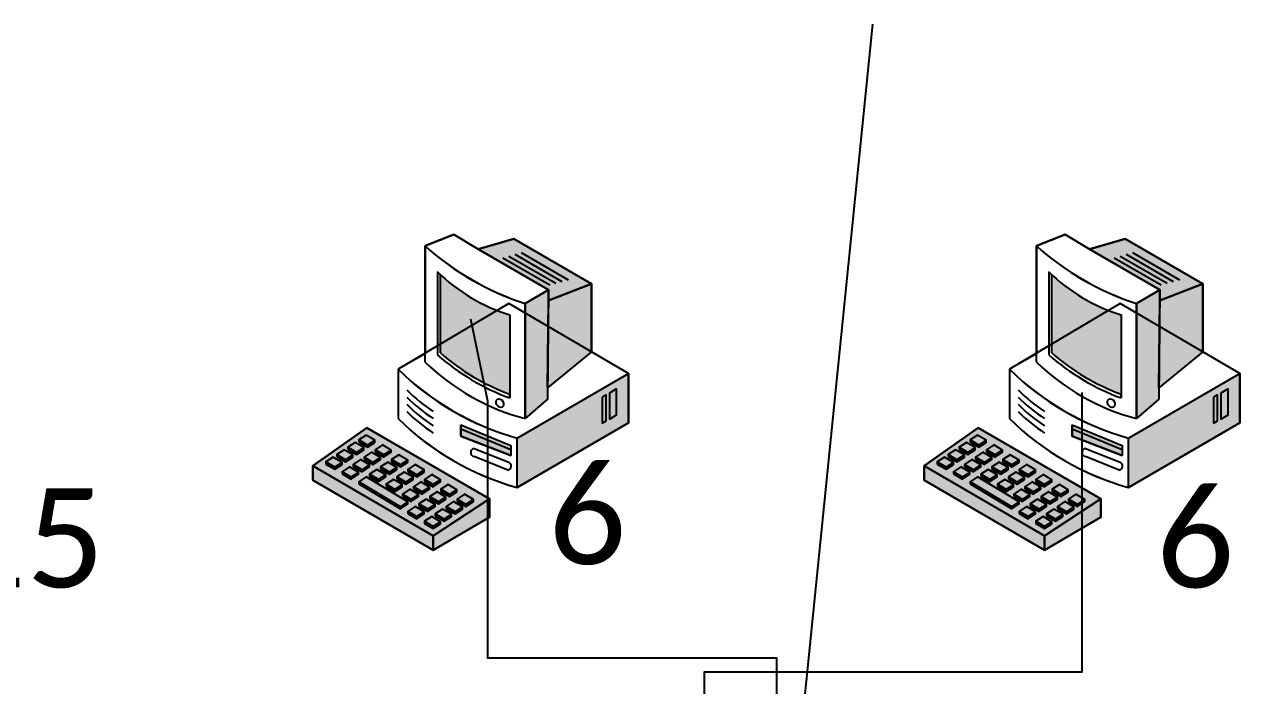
# Model space of a CAD drawing. Extents: x 1 to 296, y 20 to 201.
# Drawn here: x 190.46 to 216.45, y 155.35 to 169.5 of the extents above; entities that cross this region are included whole.
import ezdxf

# ---------------------------------------------------------------- set-up
doc = ezdxf.new("R2010")
doc.units = 0
doc.header["$LTSCALE"] = 2.97
doc.header["$MEASUREMENT"] = 0
doc.layers.get('0').update_dxf_attribs({"linetype": 'CONTINUOUS'})
doc.layers.add('CALLOUT', color=7, linetype='CONTINUOUS')
doc.layers.add('CONNECTOR', color=7, linetype='CONTINUOUS')
doc.styles.get("Standard").update_dxf_attribs({"font": 'txt.shx'})

msp = doc.modelspace()

# ---------------------------------------------------------------- hatches: boundary and pattern name
for color, points in [(7, [(201.667, 163.589), (201.669, 163.82), (200.164, 164.692), (200.928, 164.912), (202.589, 163.945)]), (7, [(214.742, 163.589), (214.744, 163.82), (213.239, 164.692), (214.003, 164.912), (215.664, 163.945)]), (7, [(201.169, 161.064), (201.169, 163.527), (201.669, 163.82), (201.649, 161.482)]), (7, [(201.667, 163.589), (202.589, 163.945), (202.589, 162.493), (201.649, 161.724)]), (7, [(214.244, 161.064), (214.244, 163.527), (214.744, 163.82), (214.724, 161.482)]), (7, [(214.742, 163.589), (215.664, 163.945), (215.664, 162.493), (214.724, 161.724)]), (7, [(200.994, 160.648), (203.375, 162.032), (203.375, 160.976), (200.994, 159.591)]), (7, [(214.069, 160.648), (216.45, 162.032), (216.45, 160.976), (214.069, 159.591)]), (253, [(199.792, 160.932), (200.863, 160.493), (200.863, 160.273), (199.792, 160.691)]), (253, [(212.867, 160.932), (213.938, 160.493), (213.938, 160.273), (212.867, 160.691)]), (7, [(196.625, 160.053), (197.783, 160.866), (200.404, 159.349), (199.203, 158.555)]), (7, [(209.7, 160.053), (210.858, 160.866), (213.479, 159.349), (212.278, 158.555)]), (7, [(196.625, 160.053), (199.203, 158.555), (199.203, 158.25), (196.625, 159.745)]), (7, [(209.7, 160.053), (212.278, 158.555), (212.278, 158.25), (209.7, 159.745)]), (7, [(199.203, 158.25), (199.203, 158.555), (200.404, 159.349), (200.404, 158.954)]), (7, [(212.278, 158.25), (212.278, 158.555), (213.479, 159.349), (213.479, 158.954)])]:
    msp.add_hatch(color=color).paths.add_polyline_path(points)
h = msp.add_hatch(color=7)
edge = h.paths.add_edge_path()
edge.add_line((199.356, 162.469), (199.356, 164.143))
edge.add_line((199.356, 164.143), (199.29, 164.208))
edge.add_ellipse((201.93, 166.919), major_axis=(0.032, -3.796), ratio=0.993528, start_angle=315.0949, end_angle=342.7363)
edge.add_line((200.841, 163.285), (200.841, 161.508))
edge.add_line((200.841, 161.508), (200.841, 161.587))
edge.add_ellipse((202.479, 166.091), major_axis=(-0.122, -4.794), ratio=0.993528, start_angle=320.5053, end_angle=341.3574, ccw=False)
h = msp.add_hatch(color=7)
edge = h.paths.add_edge_path()
edge.add_line((212.431, 162.469), (212.431, 164.143))
edge.add_line((212.431, 164.143), (212.365, 164.208))
edge.add_ellipse((215.005, 166.919), major_axis=(0.032, -3.796), ratio=0.993528, start_angle=315.0949, end_angle=342.7363)
edge.add_line((213.916, 163.285), (213.916, 161.508))
edge.add_line((213.916, 161.508), (213.916, 161.587))
edge.add_ellipse((215.554, 166.091), major_axis=(-0.122, -4.794), ratio=0.993528, start_angle=320.5053, end_angle=341.3574, ccw=False)
h = msp.add_hatch(color=251)
h.paths.add_polyline_path([(202.982, 161.614), (203.118, 161.7), (203.118, 161.138), (202.982, 161.052)])
h.paths.add_polyline_path([(202.819, 161.526), (202.894, 161.57), (202.894, 161.008), (202.819, 160.964)])
h = msp.add_hatch(color=251)
h.paths.add_polyline_path([(216.057, 161.614), (216.193, 161.7), (216.193, 161.138), (216.057, 161.052)])
h.paths.add_polyline_path([(215.894, 161.526), (215.969, 161.57), (215.969, 161.008), (215.894, 160.964)])
h = msp.add_hatch(color=252)
h.paths.add_polyline_path([(197.608, 160.566), (197.797, 160.453), (197.797, 160.498), (197.608, 160.611)])
h.paths.add_polyline_path([(197.959, 160.354), (198.148, 160.242), (198.148, 160.287), (197.959, 160.399)])
h.paths.add_polyline_path([(198.31, 160.143), (198.499, 160.03), (198.499, 160.075), (198.31, 160.188)])
h.paths.add_polyline_path([(198.661, 159.931), (198.85, 159.819), (198.85, 159.864), (198.661, 159.976)])
h.paths.add_polyline_path([(199.012, 159.72), (199.201, 159.607), (199.201, 159.652), (199.012, 159.765)])
h.paths.add_polyline_path([(199.363, 159.508), (199.552, 159.396), (199.552, 159.441), (199.363, 159.553)])
h.paths.add_polyline_path([(197.797, 160.498), (197.797, 160.453), (197.954, 160.557), (197.954, 160.602)])
h.paths.add_polyline_path([(198.148, 160.287), (198.148, 160.242), (198.305, 160.345), (198.305, 160.39)])
h.paths.add_polyline_path([(198.499, 160.075), (198.499, 160.03), (198.656, 160.134), (198.656, 160.179)])
h.paths.add_polyline_path([(198.85, 159.864), (198.85, 159.819), (199.007, 159.922), (199.007, 159.967)])
h.paths.add_polyline_path([(199.201, 159.652), (199.201, 159.607), (199.358, 159.711), (199.358, 159.756)])
h.paths.add_polyline_path([(199.552, 159.441), (199.552, 159.396), (199.709, 159.499), (199.709, 159.544)])
h.paths.add_polyline_path([(199.714, 159.297), (199.903, 159.184), (199.903, 159.229), (199.714, 159.342)])
h.paths.add_polyline_path([(199.903, 159.229), (199.903, 159.184), (200.06, 159.288), (200.06, 159.333)])
h.paths.add_polyline_path([(197.374, 160.408), (197.563, 160.296), (197.563, 160.341), (197.374, 160.453)])
h.paths.add_polyline_path([(197.725, 160.197), (197.914, 160.084), (197.914, 160.129), (197.725, 160.242)])
h.paths.add_polyline_path([(198.076, 159.985), (198.265, 159.873), (198.265, 159.918), (198.076, 160.03)])
h.paths.add_polyline_path([(198.427, 159.774), (198.616, 159.661), (198.616, 159.706), (198.427, 159.819)])
h.paths.add_polyline_path([(198.778, 159.562), (198.967, 159.45), (198.967, 159.495), (198.778, 159.607)])
h.paths.add_polyline_path([(199.129, 159.351), (199.318, 159.238), (199.318, 159.283), (199.129, 159.396)])
h.paths.add_polyline_path([(197.563, 160.341), (197.563, 160.296), (197.72, 160.399), (197.72, 160.444)])
h.paths.add_polyline_path([(197.914, 160.129), (197.914, 160.084), (198.071, 160.188), (198.071, 160.233)])
h.paths.add_polyline_path([(198.265, 159.918), (198.265, 159.873), (198.422, 159.976), (198.422, 160.021)])
h.paths.add_polyline_path([(198.616, 159.706), (198.616, 159.661), (198.773, 159.765), (198.773, 159.81)])
h.paths.add_polyline_path([(198.967, 159.495), (198.967, 159.45), (199.124, 159.553), (199.124, 159.598)])
h.paths.add_polyline_path([(199.318, 159.283), (199.318, 159.238), (199.475, 159.342), (199.475, 159.387)])
h.paths.add_polyline_path([(199.48, 159.139), (199.669, 159.027), (199.669, 159.072), (199.48, 159.184)])
h.paths.add_polyline_path([(199.669, 159.072), (199.669, 159.027), (199.826, 159.13), (199.826, 159.175)])
h.paths.add_polyline_path([(197.14, 160.251), (197.329, 160.138), (197.329, 160.183), (197.14, 160.296)])
h.paths.add_polyline_path([(197.491, 160.039), (197.68, 159.927), (197.68, 159.972), (197.491, 160.084)])
h.paths.add_polyline_path([(197.842, 159.828), (198.031, 159.715), (198.031, 159.76), (197.842, 159.873)])
h.paths.add_polyline_path([(198.193, 159.616), (198.382, 159.504), (198.382, 159.549), (198.193, 159.661)])
h.paths.add_polyline_path([(198.544, 159.405), (198.733, 159.292), (198.733, 159.337), (198.544, 159.45)])
h.paths.add_polyline_path([(198.895, 159.193), (199.084, 159.081), (199.084, 159.126), (198.895, 159.238)])
h.paths.add_polyline_path([(197.329, 160.183), (197.329, 160.138), (197.486, 160.242), (197.486, 160.287)])
h.paths.add_polyline_path([(197.68, 159.972), (197.68, 159.927), (197.837, 160.03), (197.837, 160.075)])
h.paths.add_polyline_path([(198.031, 159.76), (198.031, 159.715), (198.188, 159.819), (198.188, 159.864)])
h.paths.add_polyline_path([(198.382, 159.549), (198.382, 159.504), (198.539, 159.607), (198.539, 159.652)])
h.paths.add_polyline_path([(198.733, 159.337), (198.733, 159.292), (198.89, 159.396), (198.89, 159.441)])
h.paths.add_polyline_path([(199.084, 159.126), (199.084, 159.081), (199.241, 159.184), (199.241, 159.229)])
h.paths.add_polyline_path([(199.246, 158.982), (199.435, 158.869), (199.435, 158.914), (199.246, 159.027)])
h.paths.add_polyline_path([(199.435, 158.914), (199.435, 158.869), (199.592, 158.973), (199.592, 159.018)])
h.paths.add_polyline_path([(196.906, 160.093), (197.095, 159.981), (197.095, 160.026), (196.906, 160.138)])
h.paths.add_polyline_path([(197.257, 159.882), (197.446, 159.769), (197.446, 159.814), (197.257, 159.927)])
h.paths.add_polyline_path([(197.608, 159.67), (198.499, 159.135), (198.499, 159.18), (197.608, 159.715)])
h.paths.add_polyline_path([(198.661, 159.036), (198.85, 158.923), (198.85, 158.968), (198.661, 159.081)])
h.paths.add_polyline_path([(197.095, 160.026), (197.095, 159.981), (197.252, 160.084), (197.252, 160.129)])
h.paths.add_polyline_path([(197.446, 159.814), (197.446, 159.769), (197.603, 159.873), (197.603, 159.918)])
h.paths.add_polyline_path([(198.499, 159.18), (198.499, 159.135), (198.656, 159.238), (198.656, 159.283)])
h.paths.add_polyline_path([(198.85, 158.968), (198.85, 158.923), (199.007, 159.027), (199.007, 159.072)])
h.paths.add_polyline_path([(199.012, 158.824), (199.201, 158.712), (199.201, 158.757), (199.012, 158.869)])
h.paths.add_polyline_path([(199.201, 158.757), (199.201, 158.712), (199.358, 158.815), (199.358, 158.86)])
h = msp.add_hatch(color=252)
h.paths.add_polyline_path([(210.683, 160.566), (210.872, 160.453), (210.872, 160.498), (210.683, 160.611)])
h.paths.add_polyline_path([(211.034, 160.354), (211.223, 160.242), (211.223, 160.287), (211.034, 160.399)])
h.paths.add_polyline_path([(211.385, 160.143), (211.574, 160.03), (211.574, 160.075), (211.385, 160.188)])
h.paths.add_polyline_path([(211.736, 159.931), (211.925, 159.819), (211.925, 159.864), (211.736, 159.976)])
h.paths.add_polyline_path([(212.087, 159.72), (212.276, 159.607), (212.276, 159.652), (212.087, 159.765)])
h.paths.add_polyline_path([(212.438, 159.508), (212.627, 159.396), (212.627, 159.441), (212.438, 159.553)])
h.paths.add_polyline_path([(210.872, 160.498), (210.872, 160.453), (211.029, 160.557), (211.029, 160.602)])
h.paths.add_polyline_path([(211.223, 160.287), (211.223, 160.242), (211.38, 160.345), (211.38, 160.39)])
h.paths.add_polyline_path([(211.574, 160.075), (211.574, 160.03), (211.731, 160.134), (211.731, 160.179)])
h.paths.add_polyline_path([(211.925, 159.864), (211.925, 159.819), (212.082, 159.922), (212.082, 159.967)])
h.paths.add_polyline_path([(212.276, 159.652), (212.276, 159.607), (212.433, 159.711), (212.433, 159.756)])
h.paths.add_polyline_path([(212.627, 159.441), (212.627, 159.396), (212.784, 159.499), (212.784, 159.544)])
h.paths.add_polyline_path([(212.789, 159.297), (212.978, 159.184), (212.978, 159.229), (212.789, 159.342)])
h.paths.add_polyline_path([(212.978, 159.229), (212.978, 159.184), (213.135, 159.288), (213.135, 159.333)])
h.paths.add_polyline_path([(210.449, 160.408), (210.638, 160.296), (210.638, 160.341), (210.449, 160.453)])
h.paths.add_polyline_path([(210.8, 160.197), (210.989, 160.084), (210.989, 160.129), (210.8, 160.242)])
h.paths.add_polyline_path([(211.151, 159.985), (211.34, 159.873), (211.34, 159.918), (211.151, 160.03)])
h.paths.add_polyline_path([(211.502, 159.774), (211.691, 159.661), (211.691, 159.706), (211.502, 159.819)])
h.paths.add_polyline_path([(211.853, 159.562), (212.042, 159.45), (212.042, 159.495), (211.853, 159.607)])
h.paths.add_polyline_path([(212.204, 159.351), (212.393, 159.238), (212.393, 159.283), (212.204, 159.396)])
h.paths.add_polyline_path([(210.638, 160.341), (210.638, 160.296), (210.795, 160.399), (210.795, 160.444)])
h.paths.add_polyline_path([(210.989, 160.129), (210.989, 160.084), (211.146, 160.188), (211.146, 160.233)])
h.paths.add_polyline_path([(211.34, 159.918), (211.34, 159.873), (211.497, 159.976), (211.497, 160.021)])
h.paths.add_polyline_path([(211.691, 159.706), (211.691, 159.661), (211.848, 159.765), (211.848, 159.81)])
h.paths.add_polyline_path([(212.042, 159.495), (212.042, 159.45), (212.199, 159.553), (212.199, 159.598)])
h.paths.add_polyline_path([(212.393, 159.283), (212.393, 159.238), (212.55, 159.342), (212.55, 159.387)])
h.paths.add_polyline_path([(212.555, 159.139), (212.744, 159.027), (212.744, 159.072), (212.555, 159.184)])
h.paths.add_polyline_path([(212.744, 159.072), (212.744, 159.027), (212.901, 159.13), (212.901, 159.175)])
h.paths.add_polyline_path([(210.215, 160.251), (210.404, 160.138), (210.404, 160.183), (210.215, 160.296)])
h.paths.add_polyline_path([(210.566, 160.039), (210.755, 159.927), (210.755, 159.972), (210.566, 160.084)])
h.paths.add_polyline_path([(210.917, 159.828), (211.106, 159.715), (211.106, 159.76), (210.917, 159.873)])
h.paths.add_polyline_path([(211.268, 159.616), (211.457, 159.504), (211.457, 159.549), (211.268, 159.661)])
h.paths.add_polyline_path([(211.619, 159.405), (211.808, 159.292), (211.808, 159.337), (211.619, 159.45)])
h.paths.add_polyline_path([(211.97, 159.193), (212.159, 159.081), (212.159, 159.126), (211.97, 159.238)])
h.paths.add_polyline_path([(210.404, 160.183), (210.404, 160.138), (210.561, 160.242), (210.561, 160.287)])
h.paths.add_polyline_path([(210.755, 159.972), (210.755, 159.927), (210.912, 160.03), (210.912, 160.075)])
h.paths.add_polyline_path([(211.106, 159.76), (211.106, 159.715), (211.263, 159.819), (211.263, 159.864)])
h.paths.add_polyline_path([(211.457, 159.549), (211.457, 159.504), (211.614, 159.607), (211.614, 159.652)])
h.paths.add_polyline_path([(211.808, 159.337), (211.808, 159.292), (211.965, 159.396), (211.965, 159.441)])
h.paths.add_polyline_path([(212.159, 159.126), (212.159, 159.081), (212.316, 159.184), (212.316, 159.229)])
h.paths.add_polyline_path([(212.321, 158.982), (212.51, 158.869), (212.51, 158.914), (212.321, 159.027)])
h.paths.add_polyline_path([(212.51, 158.914), (212.51, 158.869), (212.667, 158.973), (212.667, 159.018)])
h.paths.add_polyline_path([(209.981, 160.093), (210.17, 159.981), (210.17, 160.026), (209.981, 160.138)])
h.paths.add_polyline_path([(210.332, 159.882), (210.521, 159.769), (210.521, 159.814), (210.332, 159.927)])
h.paths.add_polyline_path([(210.683, 159.67), (211.574, 159.135), (211.574, 159.18), (210.683, 159.715)])
h.paths.add_polyline_path([(211.736, 159.036), (211.925, 158.923), (211.925, 158.968), (211.736, 159.081)])
h.paths.add_polyline_path([(210.17, 160.026), (210.17, 159.981), (210.327, 160.084), (210.327, 160.129)])
h.paths.add_polyline_path([(210.521, 159.814), (210.521, 159.769), (210.678, 159.873), (210.678, 159.918)])
h.paths.add_polyline_path([(211.574, 159.18), (211.574, 159.135), (211.731, 159.238), (211.731, 159.283)])
h.paths.add_polyline_path([(211.925, 158.968), (211.925, 158.923), (212.082, 159.027), (212.082, 159.072)])
h.paths.add_polyline_path([(212.087, 158.824), (212.276, 158.712), (212.276, 158.757), (212.087, 158.869)])
h.paths.add_polyline_path([(212.276, 158.757), (212.276, 158.712), (212.433, 158.815), (212.433, 158.86)])

# ---------------------------------------------------------------- linework, layer by layer
at = {"color": 7, "linetype": 'CONTINUOUS'}
for p, q in [((199.64, 165), (199.028, 164.758)), ((199.028, 164.758), (199.64, 165)), ((199.64, 165), (199.028, 164.758)), ((200.164, 164.692), (199.64, 165)), ((199.64, 165), (200.165, 164.692)), ((200.164, 164.692), (199.64, 165)), ((200.928, 164.912), (200.164, 164.692)), ((200.928, 164.912), (200.164, 164.692)), ((202.589, 163.945), (200.928, 164.912)), ((202.589, 163.945), (200.928, 164.912)), ((212.715, 165), (212.103, 164.758)), ((212.103, 164.758), (212.715, 165)), ((212.715, 165), (212.103, 164.758)), ((213.239, 164.692), (212.715, 165)), ((212.715, 165), (213.24, 164.692)), ((213.239, 164.692), (212.715, 165)), ((214.003, 164.912), (213.239, 164.692)), ((214.003, 164.912), (213.239, 164.692)), ((215.664, 163.945), (214.003, 164.912)), ((215.664, 163.945), (214.003, 164.912)), ((199.028, 164.758), (199.028, 162.463)), ((199.028, 162.274), (199.028, 164.758)), ((199.028, 164.758), (199.028, 162.45)), ((200.165, 164.692), (201.669, 163.819)), ((200.819, 164.543), (201.824, 163.959)), ((200.95, 164.58), (201.955, 163.996)), ((201.081, 164.616), (202.086, 164.032)), ((212.103, 164.758), (212.103, 162.463)), ((212.103, 162.274), (212.103, 164.758)), ((212.103, 164.758), (212.103, 162.45)), ((213.24, 164.692), (214.744, 163.819)), ((213.894, 164.543), (214.899, 163.959)), ((214.025, 164.58), (215.03, 163.996)), ((214.156, 164.616), (215.161, 164.032)), ((200.688, 164.507), (201.693, 163.923)), ((213.763, 164.507), (214.768, 163.923)), ((199.29, 164.208), (199.29, 162.428)), ((199.356, 164.143), (199.29, 164.208)), ((199.356, 162.469), (199.356, 164.143)), ((212.365, 164.208), (212.365, 162.428)), ((212.431, 164.143), (212.365, 164.208)), ((212.431, 162.469), (212.431, 164.143)), ((201.669, 163.819), (201.169, 163.527)), ((202.589, 162.493), (202.589, 163.945)), ((202.589, 162.493), (202.589, 163.945)), ((214.744, 163.819), (214.244, 163.527)), ((215.664, 162.493), (215.664, 163.945)), ((215.664, 162.493), (215.664, 163.945)), ((200.819, 163.527), (198.449, 162.12)), ((203.375, 162.032), (200.819, 163.527)), ((201.169, 163.527), (201.169, 161.064)), ((213.894, 163.527), (211.524, 162.12)), ((216.45, 162.032), (213.894, 163.527)), ((214.244, 163.527), (214.244, 161.064)), ((200.841, 163.285), (200.841, 161.508)), ((213.916, 163.285), (213.916, 161.508)), ((199.028, 162.463), (198.449, 162.12)), ((203.375, 162.032), (202.589, 162.493)), ((203.375, 162.032), (202.589, 162.493)), ((212.103, 162.463), (211.524, 162.12)), ((216.45, 162.032), (215.664, 162.493)), ((216.45, 162.032), (215.664, 162.493)), ((199.028, 162.45), (198.449, 162.12)), ((212.103, 162.45), (211.524, 162.12)), ((198.449, 162.12), (198.449, 161.064)), ((198.449, 162.12), (198.449, 161.064)), ((198.449, 162.12), (198.449, 161.064)), ((200.994, 160.648), (203.375, 162.032)), ((203.375, 160.976), (203.375, 162.032)), ((203.375, 160.976), (203.375, 162.032)), ((211.524, 162.12), (211.524, 161.064)), ((211.524, 162.12), (211.524, 161.064)), ((211.524, 162.12), (211.524, 161.064)), ((214.069, 160.648), (216.45, 162.032)), ((216.45, 160.976), (216.45, 162.032)), ((216.45, 160.976), (216.45, 162.032)), ((200.841, 161.508), (200.841, 161.587)), ((213.916, 161.508), (213.916, 161.587)), ((200.994, 159.591), (203.375, 160.976)), ((200.994, 159.591), (203.375, 160.976)), ((214.069, 159.591), (216.45, 160.976)), ((214.069, 159.591), (216.45, 160.976)), ((199.792, 160.844), (200.863, 160.405)), ((200.994, 159.591), (200.994, 160.648)), ((212.867, 160.844), (213.938, 160.405)), ((214.069, 159.591), (214.069, 160.648)), ((200.076, 160.427), (200.819, 160.13)), ((213.151, 160.427), (213.894, 160.13)), ((200.797, 159.965), (200.076, 160.251)), ((213.872, 159.965), (213.151, 160.251))]:
    msp.add_line(p, q, dxfattribs=at)
for points in [[(201.667, 163.589), (201.669, 163.82), (200.164, 164.692), (200.928, 164.912), (202.589, 163.945)], [(214.742, 163.589), (214.744, 163.82), (213.239, 164.692), (214.003, 164.912), (215.664, 163.945)], [(201.169, 161.064), (201.169, 163.527), (201.669, 163.82), (201.649, 161.482)], [(201.667, 163.589), (202.589, 163.945), (202.589, 162.493), (201.649, 161.724)], [(214.244, 161.064), (214.244, 163.527), (214.744, 163.82), (214.724, 161.482)], [(214.742, 163.589), (215.664, 163.945), (215.664, 162.493), (214.724, 161.724)], [(200.994, 160.648), (203.375, 162.032), (203.375, 160.976), (200.994, 159.591)], [(214.069, 160.648), (216.45, 162.032), (216.45, 160.976), (214.069, 159.591)], [(199.792, 160.932), (200.863, 160.493), (200.863, 160.273), (199.792, 160.691)], [(212.867, 160.932), (213.938, 160.493), (213.938, 160.273), (212.867, 160.691)], [(196.625, 160.053), (196.625, 159.745), (199.203, 158.25), (200.404, 158.954), (200.404, 159.349), (197.783, 160.866)], [(196.625, 160.053), (197.783, 160.866), (200.404, 159.349), (199.203, 158.555)], [(196.625, 160.053), (197.783, 160.866), (200.404, 159.349), (200.404, 158.954), (199.203, 158.25), (196.625, 159.745)], [(209.7, 160.053), (209.7, 159.745), (212.278, 158.25), (213.479, 158.954), (213.479, 159.349), (210.858, 160.866)], [(209.7, 160.053), (210.858, 160.866), (213.479, 159.349), (212.278, 158.555)], [(209.7, 160.053), (210.858, 160.866), (213.479, 159.349), (213.479, 158.954), (212.278, 158.25), (209.7, 159.745)], [(197.374, 160.408), (197.563, 160.296), (197.563, 160.341), (197.374, 160.453)], [(197.563, 160.341), (197.563, 160.296), (197.72, 160.399), (197.72, 160.444)], [(197.608, 160.566), (197.797, 160.453), (197.797, 160.498), (197.608, 160.611)], [(197.797, 160.498), (197.797, 160.453), (197.954, 160.557), (197.954, 160.602)], [(197.959, 160.354), (198.148, 160.242), (198.148, 160.287), (197.959, 160.399)], [(198.148, 160.287), (198.148, 160.242), (198.305, 160.345), (198.305, 160.39)], [(210.449, 160.408), (210.638, 160.296), (210.638, 160.341), (210.449, 160.453)], [(210.638, 160.341), (210.638, 160.296), (210.795, 160.399), (210.795, 160.444)], [(210.683, 160.566), (210.872, 160.453), (210.872, 160.498), (210.683, 160.611)], [(210.872, 160.498), (210.872, 160.453), (211.029, 160.557), (211.029, 160.602)], [(211.034, 160.354), (211.223, 160.242), (211.223, 160.287), (211.034, 160.399)], [(211.223, 160.287), (211.223, 160.242), (211.38, 160.345), (211.38, 160.39)], [(196.906, 160.093), (197.095, 159.981), (197.095, 160.026), (196.906, 160.138)], [(197.095, 160.026), (197.095, 159.981), (197.252, 160.084), (197.252, 160.129)], [(197.14, 160.251), (197.329, 160.138), (197.329, 160.183), (197.14, 160.296)], [(197.329, 160.183), (197.329, 160.138), (197.486, 160.242), (197.486, 160.287)], [(197.725, 160.197), (197.914, 160.084), (197.914, 160.129), (197.725, 160.242)], [(197.914, 160.129), (197.914, 160.084), (198.071, 160.188), (198.071, 160.233)], [(198.31, 160.143), (198.499, 160.03), (198.499, 160.075), (198.31, 160.188)], [(198.499, 160.075), (198.499, 160.03), (198.656, 160.134), (198.656, 160.179)], [(209.981, 160.093), (210.17, 159.981), (210.17, 160.026), (209.981, 160.138)], [(210.17, 160.026), (210.17, 159.981), (210.327, 160.084), (210.327, 160.129)], [(210.215, 160.251), (210.404, 160.138), (210.404, 160.183), (210.215, 160.296)], [(210.404, 160.183), (210.404, 160.138), (210.561, 160.242), (210.561, 160.287)], [(210.8, 160.197), (210.989, 160.084), (210.989, 160.129), (210.8, 160.242)], [(210.989, 160.129), (210.989, 160.084), (211.146, 160.188), (211.146, 160.233)], [(211.385, 160.143), (211.574, 160.03), (211.574, 160.075), (211.385, 160.188)], [(211.574, 160.075), (211.574, 160.03), (211.731, 160.134), (211.731, 160.179)], [(196.625, 160.053), (199.203, 158.555), (199.203, 158.25), (196.625, 159.745)], [(197.257, 159.882), (197.446, 159.769), (197.446, 159.814), (197.257, 159.927)], [(197.446, 159.814), (197.446, 159.769), (197.603, 159.873), (197.603, 159.918)], [(197.491, 160.039), (197.68, 159.927), (197.68, 159.972), (197.491, 160.084)], [(197.68, 159.972), (197.68, 159.927), (197.837, 160.03), (197.837, 160.075)], [(197.842, 159.828), (198.031, 159.715), (198.031, 159.76), (197.842, 159.873)], [(198.031, 159.76), (198.031, 159.715), (198.188, 159.819), (198.188, 159.864)], [(198.076, 159.985), (198.265, 159.873), (198.265, 159.918), (198.076, 160.03)], [(198.265, 159.918), (198.265, 159.873), (198.422, 159.976), (198.422, 160.021)], [(198.661, 159.931), (198.85, 159.819), (198.85, 159.864), (198.661, 159.976)], [(198.85, 159.864), (198.85, 159.819), (199.007, 159.922), (199.007, 159.967)], [(209.7, 160.053), (212.278, 158.555), (212.278, 158.25), (209.7, 159.745)], [(210.332, 159.882), (210.521, 159.769), (210.521, 159.814), (210.332, 159.927)], [(210.521, 159.814), (210.521, 159.769), (210.678, 159.873), (210.678, 159.918)], [(210.566, 160.039), (210.755, 159.927), (210.755, 159.972), (210.566, 160.084)], [(210.755, 159.972), (210.755, 159.927), (210.912, 160.03), (210.912, 160.075)], [(210.917, 159.828), (211.106, 159.715), (211.106, 159.76), (210.917, 159.873)], [(211.106, 159.76), (211.106, 159.715), (211.263, 159.819), (211.263, 159.864)], [(211.151, 159.985), (211.34, 159.873), (211.34, 159.918), (211.151, 160.03)], [(211.34, 159.918), (211.34, 159.873), (211.497, 159.976), (211.497, 160.021)], [(211.736, 159.931), (211.925, 159.819), (211.925, 159.864), (211.736, 159.976)], [(211.925, 159.864), (211.925, 159.819), (212.082, 159.922), (212.082, 159.967)], [(197.608, 159.67), (198.499, 159.135), (198.499, 159.18), (197.608, 159.715)], [(198.193, 159.616), (198.382, 159.504), (198.382, 159.549), (198.193, 159.661)], [(198.382, 159.549), (198.382, 159.504), (198.539, 159.607), (198.539, 159.652)], [(198.427, 159.774), (198.616, 159.661), (198.616, 159.706), (198.427, 159.819)], [(198.616, 159.706), (198.616, 159.661), (198.773, 159.765), (198.773, 159.81)], [(198.778, 159.562), (198.967, 159.45), (198.967, 159.495), (198.778, 159.607)], [(199.012, 159.72), (199.201, 159.607), (199.201, 159.652), (199.012, 159.765)], [(199.201, 159.652), (199.201, 159.607), (199.358, 159.711), (199.358, 159.756)], [(210.683, 159.67), (211.574, 159.135), (211.574, 159.18), (210.683, 159.715)], [(211.268, 159.616), (211.457, 159.504), (211.457, 159.549), (211.268, 159.661)], [(211.457, 159.549), (211.457, 159.504), (211.614, 159.607), (211.614, 159.652)], [(211.502, 159.774), (211.691, 159.661), (211.691, 159.706), (211.502, 159.819)], [(211.691, 159.706), (211.691, 159.661), (211.848, 159.765), (211.848, 159.81)], [(211.853, 159.562), (212.042, 159.45), (212.042, 159.495), (211.853, 159.607)], [(212.087, 159.72), (212.276, 159.607), (212.276, 159.652), (212.087, 159.765)], [(212.276, 159.652), (212.276, 159.607), (212.433, 159.711), (212.433, 159.756)], [(198.544, 159.405), (198.733, 159.292), (198.733, 159.337), (198.544, 159.45)], [(198.733, 159.337), (198.733, 159.292), (198.89, 159.396), (198.89, 159.441)], [(198.967, 159.495), (198.967, 159.45), (199.124, 159.553), (199.124, 159.598)], [(199.129, 159.351), (199.318, 159.238), (199.318, 159.283), (199.129, 159.396)], [(199.203, 158.25), (199.203, 158.555), (200.404, 159.349), (200.404, 158.954)], [(199.318, 159.283), (199.318, 159.238), (199.475, 159.342), (199.475, 159.387)], [(199.363, 159.508), (199.552, 159.396), (199.552, 159.441), (199.363, 159.553)], [(199.552, 159.441), (199.552, 159.396), (199.709, 159.499), (199.709, 159.544)], [(199.714, 159.297), (199.903, 159.184), (199.903, 159.229), (199.714, 159.342)], [(211.619, 159.405), (211.808, 159.292), (211.808, 159.337), (211.619, 159.45)], [(211.808, 159.337), (211.808, 159.292), (211.965, 159.396), (211.965, 159.441)], [(212.042, 159.495), (212.042, 159.45), (212.199, 159.553), (212.199, 159.598)], [(212.204, 159.351), (212.393, 159.238), (212.393, 159.283), (212.204, 159.396)], [(212.278, 158.25), (212.278, 158.555), (213.479, 159.349), (213.479, 158.954)], [(212.393, 159.283), (212.393, 159.238), (212.55, 159.342), (212.55, 159.387)], [(212.438, 159.508), (212.627, 159.396), (212.627, 159.441), (212.438, 159.553)], [(212.627, 159.441), (212.627, 159.396), (212.784, 159.499), (212.784, 159.544)], [(212.789, 159.297), (212.978, 159.184), (212.978, 159.229), (212.789, 159.342)], [(198.499, 159.18), (198.499, 159.135), (198.656, 159.238), (198.656, 159.283)], [(198.661, 159.036), (198.85, 158.923), (198.85, 158.968), (198.661, 159.081)], [(198.895, 159.193), (199.084, 159.081), (199.084, 159.126), (198.895, 159.238)], [(199.084, 159.126), (199.084, 159.081), (199.241, 159.184), (199.241, 159.229)], [(199.48, 159.139), (199.669, 159.027), (199.669, 159.072), (199.48, 159.184)], [(199.669, 159.072), (199.669, 159.027), (199.826, 159.13), (199.826, 159.175)], [(199.903, 159.229), (199.903, 159.184), (200.06, 159.288), (200.06, 159.333)], [(211.574, 159.18), (211.574, 159.135), (211.731, 159.238), (211.731, 159.283)], [(211.736, 159.036), (211.925, 158.923), (211.925, 158.968), (211.736, 159.081)], [(211.97, 159.193), (212.159, 159.081), (212.159, 159.126), (211.97, 159.238)], [(212.159, 159.126), (212.159, 159.081), (212.316, 159.184), (212.316, 159.229)], [(212.555, 159.139), (212.744, 159.027), (212.744, 159.072), (212.555, 159.184)], [(212.744, 159.072), (212.744, 159.027), (212.901, 159.13), (212.901, 159.175)], [(212.978, 159.229), (212.978, 159.184), (213.135, 159.288), (213.135, 159.333)], [(198.85, 158.968), (198.85, 158.923), (199.007, 159.027), (199.007, 159.072)], [(199.012, 158.824), (199.201, 158.712), (199.201, 158.757), (199.012, 158.869)], [(199.201, 158.757), (199.201, 158.712), (199.358, 158.815), (199.358, 158.86)], [(199.246, 158.982), (199.435, 158.869), (199.435, 158.914), (199.246, 159.027)], [(199.435, 158.914), (199.435, 158.869), (199.592, 158.973), (199.592, 159.018)], [(211.925, 158.968), (211.925, 158.923), (212.082, 159.027), (212.082, 159.072)], [(212.087, 158.824), (212.276, 158.712), (212.276, 158.757), (212.087, 158.869)], [(212.276, 158.757), (212.276, 158.712), (212.433, 158.815), (212.433, 158.86)], [(212.321, 158.982), (212.51, 158.869), (212.51, 158.914), (212.321, 159.027)], [(212.51, 158.914), (212.51, 158.869), (212.667, 158.973), (212.667, 159.018)]]:
    msp.add_lwpolyline(points, close=True, dxfattribs=at)
at = {"color": 251, "linetype": 'CONTINUOUS'}
for points in [[(202.982, 161.614), (203.118, 161.7), (203.118, 161.138), (202.982, 161.052)], [(216.057, 161.614), (216.193, 161.7), (216.193, 161.138), (216.057, 161.052)], [(202.819, 161.526), (202.894, 161.57), (202.894, 161.008), (202.819, 160.964)], [(215.894, 161.526), (215.969, 161.57), (215.969, 161.008), (215.894, 160.964)]]:
    msp.add_lwpolyline(points, close=True, dxfattribs=at)
at = {"color": 7, "linetype": 'CONTINUOUS'}
for points in [[(199.792, 160.932), (200.863, 160.493), (200.863, 160.273)], [(199.792, 160.932), (199.792, 160.691), (200.863, 160.273)], [(212.867, 160.932), (213.938, 160.493), (213.938, 160.273)], [(212.867, 160.932), (212.867, 160.691), (213.938, 160.273)]]:
    msp.add_lwpolyline(points, dxfattribs=at)
at = {"color": 10, "linetype": 'CONTINUOUS'}
for points in [[(197.608, 160.611), (197.797, 160.498), (197.954, 160.602), (197.765, 160.714)], [(210.683, 160.611), (210.872, 160.498), (211.029, 160.602), (210.84, 160.714)], [(197.14, 160.296), (197.329, 160.183), (197.486, 160.287), (197.297, 160.399)], [(197.374, 160.453), (197.563, 160.341), (197.72, 160.444), (197.531, 160.557)], [(197.959, 160.399), (198.148, 160.287), (198.305, 160.39), (198.116, 160.503)], [(210.215, 160.296), (210.404, 160.183), (210.561, 160.287), (210.372, 160.399)], [(210.449, 160.453), (210.638, 160.341), (210.795, 160.444), (210.606, 160.557)], [(211.034, 160.399), (211.223, 160.287), (211.38, 160.39), (211.191, 160.503)], [(196.906, 160.138), (197.095, 160.026), (197.252, 160.129), (197.063, 160.242)], [(197.491, 160.084), (197.68, 159.972), (197.837, 160.075), (197.648, 160.188)], [(197.725, 160.242), (197.914, 160.129), (198.071, 160.233), (197.882, 160.345)], [(198.076, 160.03), (198.265, 159.918), (198.422, 160.021), (198.233, 160.134)], [(198.31, 160.188), (198.499, 160.075), (198.656, 160.179), (198.467, 160.291)], [(209.981, 160.138), (210.17, 160.026), (210.327, 160.129), (210.138, 160.242)], [(210.566, 160.084), (210.755, 159.972), (210.912, 160.075), (210.723, 160.188)], [(210.8, 160.242), (210.989, 160.129), (211.146, 160.233), (210.957, 160.345)], [(211.151, 160.03), (211.34, 159.918), (211.497, 160.021), (211.308, 160.134)], [(211.385, 160.188), (211.574, 160.075), (211.731, 160.179), (211.542, 160.291)], [(197.257, 159.927), (197.446, 159.814), (197.603, 159.918), (197.414, 160.03)], [(197.842, 159.873), (198.031, 159.76), (198.188, 159.864), (197.999, 159.976)], [(198.427, 159.819), (198.616, 159.706), (198.773, 159.81), (198.584, 159.922)], [(198.661, 159.976), (198.85, 159.864), (199.007, 159.967), (198.818, 160.08)], [(199.012, 159.765), (199.201, 159.652), (199.358, 159.756), (199.169, 159.868)], [(210.332, 159.927), (210.521, 159.814), (210.678, 159.918), (210.489, 160.03)], [(210.917, 159.873), (211.106, 159.76), (211.263, 159.864), (211.074, 159.976)], [(211.502, 159.819), (211.691, 159.706), (211.848, 159.81), (211.659, 159.922)], [(211.736, 159.976), (211.925, 159.864), (212.082, 159.967), (211.893, 160.08)], [(212.087, 159.765), (212.276, 159.652), (212.433, 159.756), (212.244, 159.868)], [(197.608, 159.715), (198.499, 159.18), (198.656, 159.283), (197.765, 159.819)], [(198.193, 159.661), (198.382, 159.549), (198.539, 159.652), (198.35, 159.765)], [(198.778, 159.607), (198.967, 159.495), (199.124, 159.598), (198.935, 159.711)], [(199.363, 159.553), (199.552, 159.441), (199.709, 159.544), (199.52, 159.657)], [(210.683, 159.715), (211.574, 159.18), (211.731, 159.283), (210.84, 159.819)], [(211.268, 159.661), (211.457, 159.549), (211.614, 159.652), (211.425, 159.765)], [(211.853, 159.607), (212.042, 159.495), (212.199, 159.598), (212.01, 159.711)], [(212.438, 159.553), (212.627, 159.441), (212.784, 159.544), (212.595, 159.657)], [(198.544, 159.45), (198.733, 159.337), (198.89, 159.441), (198.701, 159.553)], [(198.895, 159.238), (199.084, 159.126), (199.241, 159.229), (199.052, 159.342)], [(199.129, 159.396), (199.318, 159.283), (199.475, 159.387), (199.286, 159.499)], [(199.714, 159.342), (199.903, 159.229), (200.06, 159.333), (199.871, 159.445)], [(211.619, 159.45), (211.808, 159.337), (211.965, 159.441), (211.776, 159.553)], [(211.97, 159.238), (212.159, 159.126), (212.316, 159.229), (212.127, 159.342)], [(212.204, 159.396), (212.393, 159.283), (212.55, 159.387), (212.361, 159.499)], [(212.789, 159.342), (212.978, 159.229), (213.135, 159.333), (212.946, 159.445)], [(198.661, 159.081), (198.85, 158.968), (199.007, 159.072), (198.818, 159.184)], [(199.246, 159.027), (199.435, 158.914), (199.592, 159.018), (199.403, 159.13)], [(199.48, 159.184), (199.669, 159.072), (199.826, 159.175), (199.637, 159.288)], [(211.736, 159.081), (211.925, 158.968), (212.082, 159.072), (211.893, 159.184)], [(212.321, 159.027), (212.51, 158.914), (212.667, 159.018), (212.478, 159.13)], [(212.555, 159.184), (212.744, 159.072), (212.901, 159.175), (212.712, 159.288)], [(199.012, 158.869), (199.201, 158.757), (199.358, 158.86), (199.169, 158.973)], [(212.087, 158.869), (212.276, 158.757), (212.433, 158.86), (212.244, 158.973)]]:
    msp.add_lwpolyline(points, close=True, dxfattribs=at)
at = {"color": 7, "linetype": 'CONTINUOUS'}
for centre, major_axis, start_param, end_param in [((203.009, 169.269), (0, -6.034), 5.556901, 5.971177), ((202.96, 169.183), (0, -5.937), 5.553467, 5.974611), ((216.084, 169.269), (0, -6.034), 5.556901, 5.971177), ((216.035, 169.183), (0, -5.937), 5.553467, 5.974611), ((201.93, 166.919), (0.032, -3.796), -0.783742, -0.301308), ((215.005, 166.919), (0.032, -3.796), -0.783742, -0.301308), ((202.479, 166.091), (-0.122, -4.794), -0.689313, -0.325375), ((215.554, 166.091), (-0.122, -4.794), -0.689313, -0.325375), ((202.403, 165.802), (0, -4.898), 5.516794, 6.026737), ((202.562, 166.233), (0.009, -5.033), -0.71516, -0.353206), ((215.478, 165.802), (0, -4.898), 5.516794, 6.026737), ((215.637, 166.233), (0.009, -5.033), -0.71516, -0.353206), ((202.623, 166.467), (0, -6.045), 5.514882, 6.008547), ((202.574, 166.381), (0, -5.949), 5.510798, 6.012631), ((215.698, 166.467), (0, -6.045), 5.514882, 6.008547), ((215.649, 166.381), (0, -5.949), 5.510798, 6.012631), ((201.088, 164.152), (0, -3.494), -0.78478, -0.574048), ((214.163, 164.152), (0, -3.494), -0.78478, -0.574048), ((201.088, 163.998), (0, -3.494), -0.78478, -0.574048), ((214.163, 163.998), (0, -3.494), -0.78478, -0.574048), ((201.088, 163.844), (0, -3.494), -0.78478, -0.574048), ((201.088, 163.69), (0, -3.494), -0.78478, -0.574048), ((214.163, 163.844), (0, -3.494), -0.78478, -0.574048), ((214.163, 163.69), (0, -3.494), -0.78478, -0.574048), ((202.557, 165.29), (0, -5.912), 5.508675, 6.013865), ((202.557, 165.29), (0, -5.912), 5.508675, 6.013865), ((202.609, 165.381), (0, -6.014), -0.770143, -0.273687), ((215.632, 165.29), (0, -5.912), 5.508675, 6.013865), ((215.632, 165.29), (0, -5.912), 5.508675, 6.013865), ((215.684, 165.381), (0, -6.014), -0.770143, -0.273687), ((200.093, 160.339), (0, -0.0895), 3.330331, 6.094447), ((213.168, 160.339), (0, -0.0895), 3.330331, 6.094447), ((200.784, 160.051), (0, -0.0867), 0.152119, 2.724371), ((213.859, 160.051), (0, -0.0867), 0.152119, 2.724371)]:
    msp.add_ellipse(centre, major_axis=major_axis, ratio=0.993528, start_param=start_param, end_param=end_param, dxfattribs=at)
for centre in [(200.627, 161.397), (213.702, 161.397)]:
    msp.add_ellipse(centre, major_axis=(0.049, -0.0849), ratio=0.747569, dxfattribs=at)
at = {"layer": 'CALLOUT', "linetype": 'CONTINUOUS'}
msp.add_line((208.596, 169.5), (206.99, 153.611), dxfattribs=at)
at = {"layer": 'CONNECTOR', "linetype": 'CONTINUOUS'}
for points in [[(200, 163.2), (200.36, 161.443), (200.36, 155.948), (206.546, 155.948), (206.546, 151.575)], [(213.075, 161.625), (213.075, 155.64), (205, 155.64), (205, 151.41), (206.625, 151.41), (206.625, 150)]]:
    msp.add_lwpolyline(points, dxfattribs=at)

# ---------------------------------------------------------------- texts
at = {"layer": 'CONNECTOR', "char_height": 2.11666, "width": 14.11111, "attachment_point": 5}
for s, insert in [('\\C7;\\fCalibri|b0|i0|;\\H2.1166585922241;6', (202.5, 159)), ('\\C7;\\fCalibri|b0|i0|;\\H2.1166585922241;6', (215.5, 158.5)), ('\\C7;\\fCalibri|b0|i0|;\\H2.1166585922241;15', (190.5, 158.5))]:
    msp.add_mtext(s, dxfattribs=dict(at, insert=insert))

doc.saveas('drawing.dxf')
